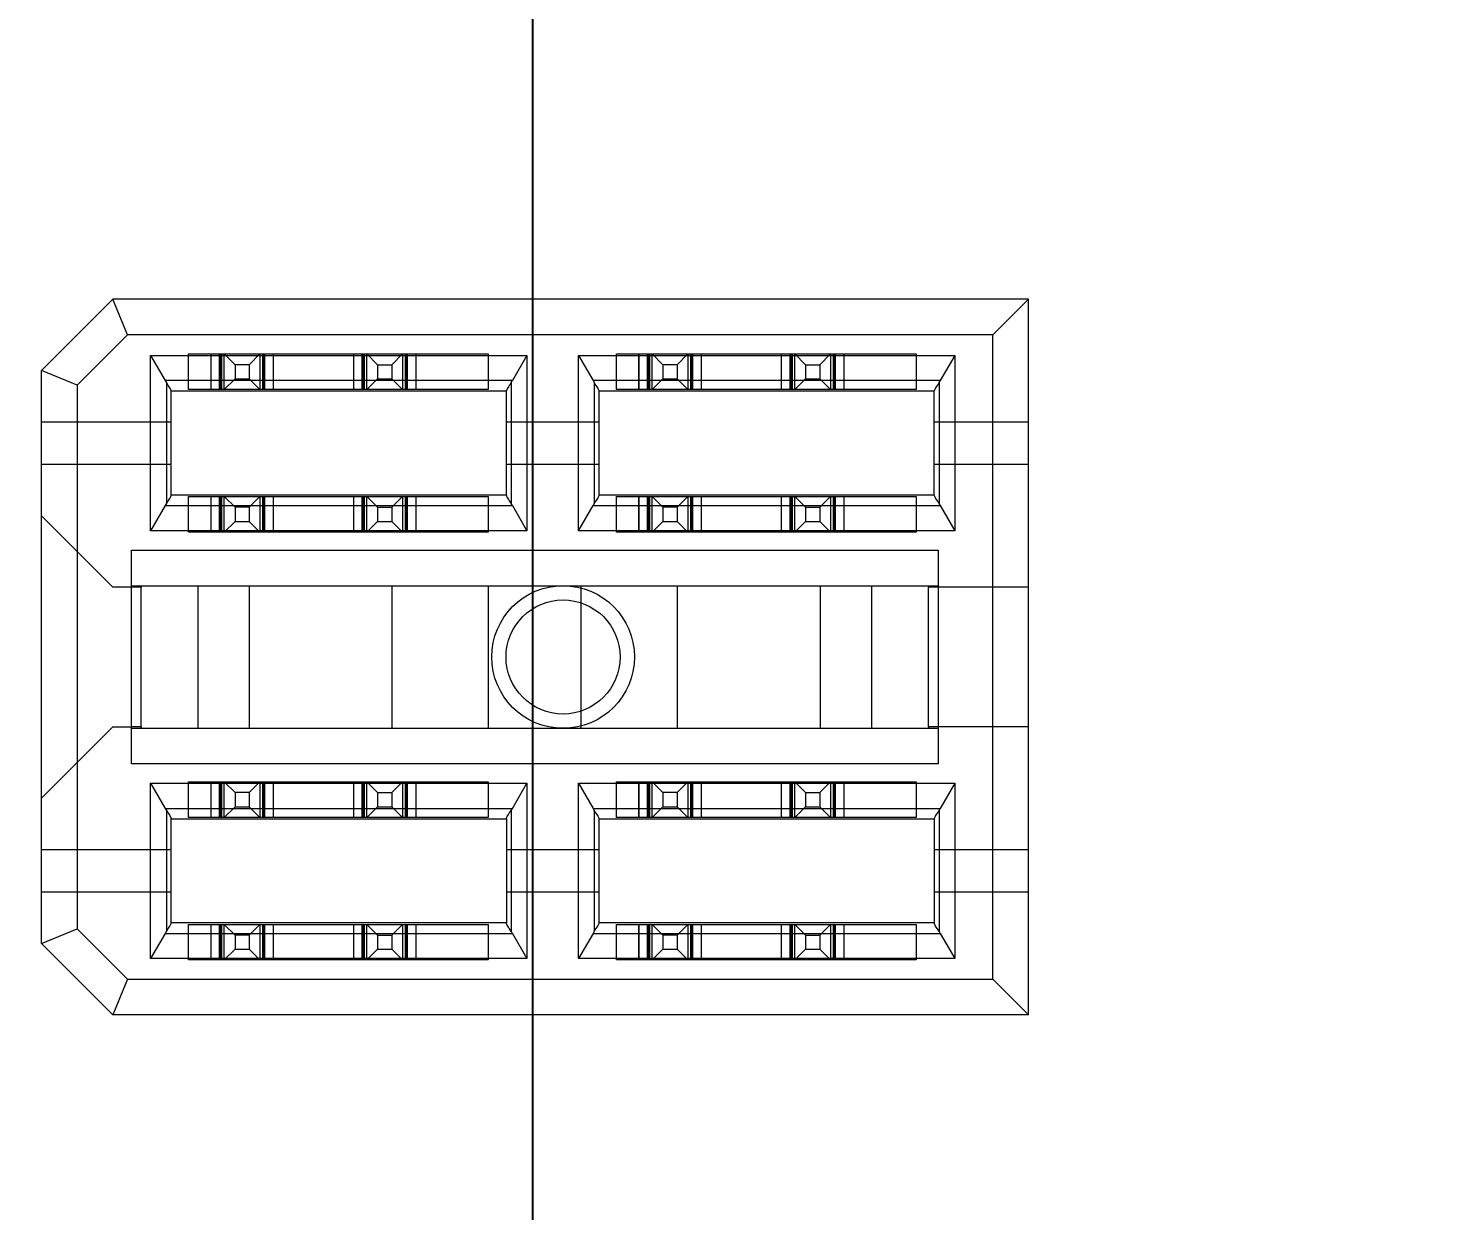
# Model space of a CAD drawing. Header units: millimetres. Extents: x -84 to 500, y -79 to 355.
# Drawn here: x 157.81 to 177.82, y 219.63 to 236.21 of the extents above; entities that cross this region are included whole.
import ezdxf
from ezdxf.lldxf.tags import DXFTag

# ---------------------------------------------------------------- set-up
doc = ezdxf.new("R2010")
doc.units = ezdxf.units.MM
doc.header["$PDSIZE"] = -1
tags = doc.linetypes.add('HIDDEN', pattern=[1.905, 1.27, -0.635]).pattern_tags.tags
tags[6:7] = [DXFTag(74, 4), DXFTag(75, 0), DXFTag(340, '0'), DXFTag(46, 1.0), DXFTag(50, 0.0), DXFTag(44, 0.0), DXFTag(45, 0.0)]
tags[4:5] = [DXFTag(74, 4), DXFTag(75, 0), DXFTag(340, '0'), DXFTag(46, 1.0), DXFTag(50, 0.0), DXFTag(44, 0.0), DXFTag(45, 0.0)]
doc.dimstyles.new('ISO-25', dxfattribs={"dimtxt": 2.5, "dimasz": 2.5, "dimexe": 1.25, "dimexo": 0.625, "dimtad": 1, "dimtxsty": 'Standard', "dimcen": 2.5, "dimadec": 0, "dimazin": 0, "dimtfac": 1, "dimtmove": 0, "dimatfit": 3, "dimfxl": 0, "dimarcsym": 0})

# ---------------------------------------------------------------- blocks, each defined once
blk = doc.blocks.new('*D108')
at = {"color": 0, "linetype": 'ByBlock', "lineweight": -2}
blk.add_line((199.14, 281.62), (199.14, 338.512), dxfattribs=at)
at = {"layer": 'DEFPOINTS', "color": 0, "linetype": 'ByBlock'}
blk.add_point((199.14, 280.62), dxfattribs=at)
at = {"color": 0, "linetype": 'ByBlock', "insert": (195.866, 329.167), "char_height": 3.5, "attachment_point": 5, "rotation": 90}
blk.add_mtext('199,140', dxfattribs=at)
blk = doc.blocks.new('*D173')
at = {"color": 0, "linetype": 'ByBlock', "lineweight": -2}
for p, q in [((277.156, 317.086), (277.156, 345.059)), ((272.91, 310.482), (277.156, 317.086)), ((272.91, 282.085), (272.91, 310.482))]:
    blk.add_line(p, q, dxfattribs=at)
at = {"layer": 'DEFPOINTS', "color": 0, "linetype": 'ByBlock'}
blk.add_point((272.91, 281.085), dxfattribs=at)
at = {"color": 0, "linetype": 'ByBlock', "insert": (273.882, 335.136), "char_height": 3.5, "attachment_point": 5, "rotation": 90}
blk.add_mtext('273,130', dxfattribs=at)
blk = doc.blocks.new('*D104')
at = {"color": 0, "linetype": 'ByBlock', "lineweight": -2}
for p, q in [((357.387, 315.419), (357.387, 343.952)), ((359.8, 308.815), (357.387, 315.419)), ((359.8, 282.085), (359.8, 308.815))]:
    blk.add_line(p, q, dxfattribs=at)
at = {"layer": 'DEFPOINTS', "color": 0, "linetype": 'ByBlock'}
blk.add_point((359.8, 281.085), dxfattribs=at)
at = {"color": 0, "linetype": 'ByBlock', "insert": (354.113, 333.75), "char_height": 3.5, "attachment_point": 5, "rotation": 90}
blk.add_mtext('359,800', dxfattribs=at)
blk = doc.blocks.new('*D107')
at = {"color": 0, "linetype": 'ByBlock', "lineweight": -2}
blk.add_line((225.565, 287.37), (225.565, 343.578), dxfattribs=at)
at = {"layer": 'DEFPOINTS', "color": 0, "linetype": 'ByBlock'}
blk.add_point((225.565, 286.37), dxfattribs=at)
at = {"color": 0, "linetype": 'ByBlock', "insert": (222.291, 332.78), "char_height": 3.5, "attachment_point": 5, "rotation": 90}
blk.add_mtext('225,565', dxfattribs=at)
blk = doc.blocks.new('*D182')
at = {"color": 0, "linetype": 'ByBlock', "lineweight": -2}
for p, q in [((297.66, 315.284), (297.66, 343.817)), ((306.665, 308.68), (297.66, 315.284)), ((306.665, 287.37), (306.665, 308.68))]:
    blk.add_line(p, q, dxfattribs=at)
at = {"layer": 'DEFPOINTS', "color": 0, "linetype": 'ByBlock'}
blk.add_point((306.665, 286.37), dxfattribs=at)
at = {"color": 0, "linetype": 'ByBlock', "insert": (294.386, 333.614), "char_height": 3.5, "attachment_point": 5, "rotation": 90}
blk.add_mtext('306,860', dxfattribs=at)
blk = doc.blocks.new('*D103')
at = {"color": 0, "linetype": 'ByBlock', "lineweight": -2}
blk.add_line((392.56, 287.37), (392.56, 345.31), dxfattribs=at)
at = {"layer": 'DEFPOINTS', "color": 0, "linetype": 'ByBlock'}
blk.add_point((392.56, 286.37), dxfattribs=at)
at = {"color": 0, "linetype": 'ByBlock', "insert": (389.286, 334.81), "char_height": 3.5, "attachment_point": 5, "rotation": 90}
blk.add_mtext('392,560', dxfattribs=at)
blk = doc.blocks.new('*D60')
at = {"color": 0, "linetype": 'ByBlock', "lineweight": -2}
for p, q in [((429.688, 279.42), (436.292, 282.059)), ((436.292, 282.059), (465.42, 282.059)), ((399.51, 279.42), (429.688, 279.42))]:
    blk.add_line(p, q, dxfattribs=at)
at = {"layer": 'DEFPOINTS', "color": 0, "linetype": 'ByBlock'}
blk.add_point((398.51, 279.42), dxfattribs=at)
at = {"color": 0, "linetype": 'ByBlock', "insert": (454.92, 285.333), "char_height": 3.5, "attachment_point": 5}
blk.add_mtext('279,420', dxfattribs=at)
blk = doc.blocks.new('*D190')
at = {"color": 0, "linetype": 'ByBlock', "lineweight": -2}
for p, q in [((429.827, 280.62), (436.431, 290.705)), ((436.431, 290.705), (464.964, 290.705)), ((361.265, 280.62), (429.827, 280.62))]:
    blk.add_line(p, q, dxfattribs=at)
at = {"layer": 'DEFPOINTS', "color": 0, "linetype": 'ByBlock'}
blk.add_point((360.265, 280.62), dxfattribs=at)
at = {"color": 0, "linetype": 'ByBlock', "insert": (454.762, 293.979), "char_height": 3.5, "attachment_point": 5}
blk.add_mtext('280,620', dxfattribs=at)
blk = doc.blocks.new('*D116')
at = {"color": 0, "linetype": 'ByBlock', "lineweight": -2}
for p, q in [((400.941, 308.34), (400.941, 337.468)), ((407.239, 301.736), (400.941, 308.34)), ((407.239, 211.51), (407.239, 301.736))]:
    blk.add_line(p, q, dxfattribs=at)
at = {"layer": 'DEFPOINTS', "color": 0, "linetype": 'ByBlock'}
blk.add_point((407.239, 210.51), dxfattribs=at)
at = {"color": 0, "linetype": 'ByBlock', "insert": (397.667, 326.968), "char_height": 3.5, "attachment_point": 5, "rotation": 90}
blk.add_mtext('407,239', dxfattribs=at)
blk = doc.blocks.new('*D94')
at = {"color": 0, "linetype": 'ByBlock', "lineweight": -2}
for p, q in [((432.095, 298.31), (435.867, 300.366)), ((435.867, 300.366), (463.84, 300.366)), ((426.491, 298.31), (432.095, 298.31))]:
    blk.add_line(p, q, dxfattribs=at)
at = {"layer": 'DEFPOINTS', "color": 0, "linetype": 'ByBlock'}
blk.add_point((425.491, 298.31), dxfattribs=at)
at = {"color": 0, "linetype": 'ByBlock', "insert": (453.918, 303.64), "char_height": 3.5, "attachment_point": 5}
blk.add_mtext('298,310', dxfattribs=at)
blk = doc.blocks.new('*D100')
at = {"color": 0, "linetype": 'ByBlock', "lineweight": -2}
for p, q in [((438.404, 304.8), (441.522, 311.942)), ((441.522, 311.942), (469.46, 311.942)), ((432.8, 304.8), (438.404, 304.8))]:
    blk.add_line(p, q, dxfattribs=at)
at = {"layer": 'DEFPOINTS', "color": 0, "linetype": 'ByBlock'}
blk.add_point((431.8, 304.8), dxfattribs=at)
at = {"color": 0, "linetype": 'ByBlock', "insert": (459.555, 315.216), "char_height": 3.5, "attachment_point": 5}
blk.add_mtext('304,800', dxfattribs=at)
blk = doc.blocks.new('*D102')
at = {"color": 0, "linetype": 'ByBlock', "lineweight": -2}
for p, q in [((423.034, 313.81), (423.034, 341.188)), ((431.8, 311.404), (423.034, 313.81)), ((431.8, 305.8), (431.8, 311.404))]:
    blk.add_line(p, q, dxfattribs=at)
at = {"layer": 'DEFPOINTS', "color": 0, "linetype": 'ByBlock'}
blk.add_point((431.8, 304.8), dxfattribs=at)
at = {"color": 0, "linetype": 'ByBlock', "insert": (419.76, 331.563), "char_height": 3.5, "attachment_point": 5, "rotation": 90}
blk.add_mtext('431,800', dxfattribs=at)
blk = doc.blocks.new('*D114')
at = {"color": 0, "linetype": 'ByBlock', "lineweight": -2}
for p, q in [((427.163, 240.585), (433.767, 246.415)), ((433.767, 246.415), (462.895, 246.415)), ((407.051, 240.585), (427.163, 240.585))]:
    blk.add_line(p, q, dxfattribs=at)
at = {"layer": 'DEFPOINTS', "color": 0, "linetype": 'ByBlock'}
blk.add_point((406.051, 240.585), dxfattribs=at)
at = {"color": 0, "linetype": 'ByBlock', "insert": (452.395, 249.689), "char_height": 3.5, "attachment_point": 5}
blk.add_mtext('240,585', dxfattribs=at)
blk = doc.blocks.new('*D117')
at = {"color": 0, "linetype": 'ByBlock', "lineweight": -2}
for p, q in [((375.623, 311.577), (375.623, 340.11)), ((378.2, 304.973), (375.623, 311.577)), ((378.2, 242.005), (378.2, 304.973))]:
    blk.add_line(p, q, dxfattribs=at)
at = {"layer": 'DEFPOINTS', "color": 0, "linetype": 'ByBlock'}
blk.add_point((378.2, 241.005), dxfattribs=at)
at = {"color": 0, "linetype": 'ByBlock', "insert": (372.349, 329.907), "char_height": 3.5, "attachment_point": 5, "rotation": 90}
blk.add_mtext('378,200', dxfattribs=at)
blk = doc.blocks.new('*D118')
at = {"color": 0, "linetype": 'ByBlock', "lineweight": -2}
for p, q in [((346.874, 316.264), (346.874, 343.047)), ((350.01, 309.66), (346.874, 316.264)), ((350.01, 242.005), (350.01, 309.66))]:
    blk.add_line(p, q, dxfattribs=at)
at = {"layer": 'DEFPOINTS', "color": 0, "linetype": 'ByBlock'}
blk.add_point((350.01, 241.005), dxfattribs=at)
at = {"color": 0, "linetype": 'ByBlock', "insert": (343.6, 333.72), "char_height": 3.5, "attachment_point": 5, "rotation": 90}
blk.add_mtext('350,010', dxfattribs=at)
blk = doc.blocks.new('*D186')
at = {"color": 0, "linetype": 'ByBlock', "lineweight": -2}
for p, q in [((332.635, 315.682), (332.635, 344.81)), ((329.69, 309.078), (332.635, 315.682)), ((329.69, 241.54), (329.69, 309.078))]:
    blk.add_line(p, q, dxfattribs=at)
at = {"layer": 'DEFPOINTS', "color": 0, "linetype": 'ByBlock'}
blk.add_point((329.69, 240.54), dxfattribs=at)
at = {"color": 0, "linetype": 'ByBlock', "insert": (329.361, 334.31), "char_height": 3.5, "attachment_point": 5, "rotation": 90}
blk.add_mtext('329,690', dxfattribs=at)
blk = doc.blocks.new('*D120')
at = {"color": 0, "linetype": 'ByBlock', "lineweight": -2}
for p, q in [((316.639, 311.78), (316.639, 340.313)), ((309.37, 305.176), (316.639, 311.78)), ((309.37, 242.005), (309.37, 305.176))]:
    blk.add_line(p, q, dxfattribs=at)
at = {"layer": 'DEFPOINTS', "color": 0, "linetype": 'ByBlock'}
blk.add_point((309.37, 241.005), dxfattribs=at)
at = {"color": 0, "linetype": 'ByBlock', "insert": (313.365, 330.111), "char_height": 3.5, "attachment_point": 5, "rotation": 90}
blk.add_mtext('309,370', dxfattribs=at)
blk = doc.blocks.new('*D178')
at = {"color": 0, "linetype": 'ByBlock', "lineweight": -2}
for p, q in [((289.51, 315.616), (289.51, 344.149)), ((288.991, 309.012), (289.51, 315.616)), ((288.991, 241.567), (288.991, 309.012))]:
    blk.add_line(p, q, dxfattribs=at)
at = {"layer": 'DEFPOINTS', "color": 0, "linetype": 'ByBlock'}
blk.add_point((288.991, 240.567), dxfattribs=at)
at = {"color": 0, "linetype": 'ByBlock', "insert": (286.236, 333.946), "char_height": 3.5, "attachment_point": 5, "rotation": 90}
blk.add_mtext('288,991', dxfattribs=at)
blk = doc.blocks.new('*D174')
at = {"color": 0, "linetype": 'ByBlock', "lineweight": -2}
for p, q in [((270.766, 315.543), (270.766, 344.671)), ((268.51, 308.939), (270.766, 315.543)), ((268.51, 242.005), (268.51, 308.939))]:
    blk.add_line(p, q, dxfattribs=at)
at = {"layer": 'DEFPOINTS', "color": 0, "linetype": 'ByBlock'}
blk.add_point((268.51, 241.005), dxfattribs=at)
at = {"color": 0, "linetype": 'ByBlock', "insert": (267.492, 334.171), "char_height": 3.5, "attachment_point": 5, "rotation": 90}
blk.add_mtext('268,730', dxfattribs=at)
blk = doc.blocks.new('*D168')
at = {"color": 0, "linetype": 'ByBlock', "lineweight": -2}
for p, q in [((252.259, 316.84), (252.259, 344.813)), ((248.41, 310.236), (252.259, 316.84)), ((248.41, 241.54), (248.41, 310.236))]:
    blk.add_line(p, q, dxfattribs=at)
at = {"layer": 'DEFPOINTS', "color": 0, "linetype": 'ByBlock'}
blk.add_point((248.41, 240.54), dxfattribs=at)
at = {"color": 0, "linetype": 'ByBlock', "insert": (248.985, 334.89), "char_height": 3.5, "attachment_point": 5, "rotation": 90}
blk.add_mtext('248,410', dxfattribs=at)
blk = doc.blocks.new('*D167')
at = {"color": 0, "linetype": 'ByBlock', "lineweight": -2}
for p, q in [((237.188, 315.471), (237.188, 344.004)), ((228.09, 308.867), (237.188, 315.471)), ((228.09, 241.54), (228.09, 308.867))]:
    blk.add_line(p, q, dxfattribs=at)
at = {"layer": 'DEFPOINTS', "color": 0, "linetype": 'ByBlock'}
blk.add_point((228.09, 240.54), dxfattribs=at)
at = {"color": 0, "linetype": 'ByBlock', "insert": (233.914, 333.801), "char_height": 3.5, "attachment_point": 5, "rotation": 90}
blk.add_mtext('228,090', dxfattribs=at)
blk = doc.blocks.new('*D165')
at = {"color": 0, "linetype": 'ByBlock', "lineweight": -2}
for p, q in [((212.567, 311.148), (212.567, 339.681)), ((207.77, 304.544), (212.567, 311.148)), ((207.77, 241.54), (207.77, 304.544))]:
    blk.add_line(p, q, dxfattribs=at)
at = {"layer": 'DEFPOINTS', "color": 0, "linetype": 'ByBlock'}
blk.add_point((207.77, 240.54), dxfattribs=at)
at = {"color": 0, "linetype": 'ByBlock', "insert": (209.293, 329.479), "char_height": 3.5, "attachment_point": 5, "rotation": 90}
blk.add_mtext('207,770', dxfattribs=at)
blk = doc.blocks.new('*D126')
at = {"color": 0, "linetype": 'ByBlock', "lineweight": -2}
for p, q in [((189.24, 313.945), (189.24, 341.918)), ((187.45, 307.341), (189.24, 313.945)), ((187.45, 241.54), (187.45, 307.341))]:
    blk.add_line(p, q, dxfattribs=at)
at = {"layer": 'DEFPOINTS', "color": 0, "linetype": 'ByBlock'}
blk.add_point((187.45, 240.54), dxfattribs=at)
at = {"color": 0, "linetype": 'ByBlock', "insert": (185.966, 331.995), "char_height": 3.5, "attachment_point": 5, "rotation": 90}
blk.add_mtext('187,450', dxfattribs=at)
blk = doc.blocks.new('*D127')
at = {"color": 0, "linetype": 'ByBlock', "lineweight": -2}
for p, q in [((168.253, 315.424), (168.253, 342.242)), ((167.13, 308.82), (168.253, 315.424)), ((167.13, 241.54), (167.13, 308.82))]:
    blk.add_line(p, q, dxfattribs=at)
at = {"layer": 'DEFPOINTS', "color": 0, "linetype": 'ByBlock'}
blk.add_point((167.13, 240.54), dxfattribs=at)
at = {"color": 0, "linetype": 'ByBlock', "insert": (164.979, 332.897), "char_height": 3.5, "attachment_point": 5, "rotation": 90}
blk.add_mtext('167,130', dxfattribs=at)
blk = doc.blocks.new('*D158')
at = {"color": 0, "linetype": 'ByBlock', "lineweight": -2}
for p, q in [((158.874, 315.237), (158.874, 343.21)), ((164.88, 308.633), (158.874, 315.237)), ((164.88, 174.27), (164.88, 308.633))]:
    blk.add_line(p, q, dxfattribs=at)
at = {"layer": 'DEFPOINTS', "color": 0, "linetype": 'ByBlock'}
blk.add_point((164.88, 173.27), dxfattribs=at)
at = {"color": 0, "linetype": 'ByBlock', "insert": (155.6, 333.288), "char_height": 3.5, "attachment_point": 5, "rotation": 90}
blk.add_mtext('164,880', dxfattribs=at)
blk = doc.blocks.new('*D159')
at = {"color": 0, "linetype": 'ByBlock', "lineweight": -2}
for p, q in [((176.673, 313.882), (176.673, 341.26)), ((185.2, 307.278), (176.673, 313.882)), ((185.2, 174.27), (185.2, 307.278))]:
    blk.add_line(p, q, dxfattribs=at)
at = {"layer": 'DEFPOINTS', "color": 0, "linetype": 'ByBlock'}
blk.add_point((185.2, 173.27), dxfattribs=at)
at = {"color": 0, "linetype": 'ByBlock', "insert": (173.399, 331.635), "char_height": 3.5, "attachment_point": 5, "rotation": 90}
blk.add_mtext('185,200', dxfattribs=at)
blk = doc.blocks.new('*D166')
at = {"color": 0, "linetype": 'ByBlock', "lineweight": -2}
for p, q in [((231.074, 312.744), (231.074, 341.872)), ((225.84, 306.14), (231.074, 312.744)), ((225.84, 174.27), (225.84, 306.14))]:
    blk.add_line(p, q, dxfattribs=at)
at = {"layer": 'DEFPOINTS', "color": 0, "linetype": 'ByBlock'}
blk.add_point((225.84, 173.27), dxfattribs=at)
at = {"color": 0, "linetype": 'ByBlock', "insert": (227.8, 331.372), "char_height": 3.5, "attachment_point": 5, "rotation": 90}
blk.add_mtext('225,840', dxfattribs=at)
blk = doc.blocks.new('*D169')
at = {"color": 0, "linetype": 'ByBlock', "lineweight": -2}
for p, q in [((244.324, 314.702), (244.324, 342.675)), ((246.16, 308.098), (244.324, 314.702)), ((246.16, 174.27), (246.16, 308.098))]:
    blk.add_line(p, q, dxfattribs=at)
at = {"layer": 'DEFPOINTS', "color": 0, "linetype": 'ByBlock'}
blk.add_point((246.16, 173.27), dxfattribs=at)
at = {"color": 0, "linetype": 'ByBlock', "insert": (241.05, 332.753), "char_height": 3.5, "attachment_point": 5, "rotation": 90}
blk.add_mtext('246,160', dxfattribs=at)
blk = doc.blocks.new('*D176')
at = {"color": 0, "linetype": 'ByBlock', "lineweight": -2}
for p, q in [((260.19, 315.984), (260.19, 345.112)), ((266.26, 309.38), (260.19, 315.984)), ((266.26, 174.27), (266.26, 309.38))]:
    blk.add_line(p, q, dxfattribs=at)
at = {"layer": 'DEFPOINTS', "color": 0, "linetype": 'ByBlock'}
blk.add_point((266.26, 173.27), dxfattribs=at)
at = {"color": 0, "linetype": 'ByBlock', "insert": (256.916, 334.612), "char_height": 3.5, "attachment_point": 5, "rotation": 90}
blk.add_mtext('266,480', dxfattribs=at)
blk = doc.blocks.new('*D177')
at = {"color": 0, "linetype": 'ByBlock', "lineweight": -2}
for p, q in [((283.068, 313.271), (283.068, 341.804)), ((286.8, 306.667), (283.068, 313.271)), ((286.8, 174.27), (286.8, 306.667))]:
    blk.add_line(p, q, dxfattribs=at)
at = {"layer": 'DEFPOINTS', "color": 0, "linetype": 'ByBlock'}
blk.add_point((286.8, 173.27), dxfattribs=at)
at = {"color": 0, "linetype": 'ByBlock', "insert": (279.794, 331.601), "char_height": 3.5, "attachment_point": 5, "rotation": 90}
blk.add_mtext('286,800', dxfattribs=at)
blk = doc.blocks.new('*D183')
at = {"color": 0, "linetype": 'ByBlock', "lineweight": -2}
for p, q in [((308.562, 314.116), (308.562, 341.494)), ((306.925, 307.512), (308.562, 314.116)), ((306.925, 174.27), (306.925, 307.512))]:
    blk.add_line(p, q, dxfattribs=at)
at = {"layer": 'DEFPOINTS', "color": 0, "linetype": 'ByBlock'}
blk.add_point((306.925, 173.27), dxfattribs=at)
at = {"color": 0, "linetype": 'ByBlock', "insert": (305.288, 331.869), "char_height": 3.5, "attachment_point": 5, "rotation": 90}
blk.add_mtext('307,120', dxfattribs=at)
blk = doc.blocks.new('*D185')
at = {"color": 0, "linetype": 'ByBlock', "lineweight": -2}
for p, q in [((325.43, 309.484), (325.43, 338.612)), ((327.44, 302.88), (325.43, 309.484)), ((327.44, 174.27), (327.44, 302.88))]:
    blk.add_line(p, q, dxfattribs=at)
at = {"layer": 'DEFPOINTS', "color": 0, "linetype": 'ByBlock'}
blk.add_point((327.44, 173.27), dxfattribs=at)
at = {"color": 0, "linetype": 'ByBlock', "insert": (322.156, 328.112), "char_height": 3.5, "attachment_point": 5, "rotation": 90}
blk.add_mtext('327,440', dxfattribs=at)
blk = doc.blocks.new('*D187')
at = {"color": 0, "linetype": 'ByBlock', "lineweight": -2}
for p, q in [((338.803, 312.856), (338.803, 341.984)), ((347.76, 306.252), (338.803, 312.856)), ((347.76, 174.27), (347.76, 306.252))]:
    blk.add_line(p, q, dxfattribs=at)
at = {"layer": 'DEFPOINTS', "color": 0, "linetype": 'ByBlock'}
blk.add_point((347.76, 173.27), dxfattribs=at)
at = {"color": 0, "linetype": 'ByBlock', "insert": (335.529, 331.484), "char_height": 3.5, "attachment_point": 5, "rotation": 90}
blk.add_mtext('347,760', dxfattribs=at)
blk = doc.blocks.new('*D188')
at = {"color": 0, "linetype": 'ByBlock', "lineweight": -2}
for p, q in [((366.99, 308.283), (366.99, 337.411)), ((375.63, 301.679), (366.99, 308.283)), ((375.63, 176.67), (375.63, 301.679))]:
    blk.add_line(p, q, dxfattribs=at)
at = {"layer": 'DEFPOINTS', "color": 0, "linetype": 'ByBlock'}
blk.add_point((375.63, 175.67), dxfattribs=at)
at = {"color": 0, "linetype": 'ByBlock', "insert": (363.716, 326.911), "char_height": 3.5, "attachment_point": 5, "rotation": 90}
blk.add_mtext('375,630', dxfattribs=at)
blk = doc.blocks.new('*D163')
at = {"color": 0, "linetype": 'ByBlock', "lineweight": -2}
for p, q in [((206.531, 313.168), (206.531, 341.701)), ((205.52, 306.564), (206.531, 313.168)), ((205.52, 174.27), (205.52, 306.564))]:
    blk.add_line(p, q, dxfattribs=at)
at = {"layer": 'DEFPOINTS', "color": 0, "linetype": 'ByBlock'}
blk.add_point((205.52, 173.27), dxfattribs=at)
at = {"color": 0, "linetype": 'ByBlock', "insert": (203.257, 331.498), "char_height": 3.5, "attachment_point": 5, "rotation": 90}
blk.add_mtext('205,520', dxfattribs=at)

msp = doc.modelspace()

# ---------------------------------------------------------------- linework, layer by layer
at = {"color": 7, "linetype": 'Continuous', "lineweight": 15}
for p, q in [((158.99, 232.41), (157.99, 231.41)), ((159.1971, 231.91), (158.99, 232.41)), ((171.83, 232.41), (158.99, 232.41)), ((171.83, 232.41), (171.33, 231.91)), ((171.83, 222.37), (171.83, 232.41)), ((158.49, 231.2029), (159.1971, 231.91)), ((171.33, 231.91), (159.1971, 231.91)), ((171.33, 222.87), (171.33, 231.91)), ((159.5213, 229.16), (159.5213, 231.62)), ((159.5213, 231.62), (164.7987, 231.62)), ((159.5213, 231.62), (159.7254, 231.2664)), ((164.7987, 231.62), (164.5946, 231.2664)), ((164.7987, 231.62), (164.7987, 229.16)), ((165.5213, 231.62), (170.7987, 231.62)), ((165.5213, 229.16), (165.5213, 231.62)), ((165.5213, 231.62), (165.7254, 231.2664)), ((170.7987, 231.62), (170.5946, 231.2664)), ((170.7987, 231.62), (170.7987, 229.16)), ((158.49, 231.2029), (157.99, 231.41)), ((157.99, 223.37), (157.99, 231.41)), ((158.49, 231.2029), (158.49, 223.5771)), ((164.5946, 231.2664), (159.7254, 231.2664)), ((159.743, 231.2384), (159.743, 229.5416)), ((159.81, 229.6546), (159.81, 231.1254)), ((164.51, 231.12), (159.81, 231.12)), ((164.51, 229.6546), (164.51, 231.1254)), ((164.577, 231.2384), (164.577, 229.5416)), ((170.5946, 231.2664), (165.7254, 231.2664)), ((165.743, 231.2384), (165.743, 229.5416)), ((165.81, 229.6546), (165.81, 231.1254)), ((170.51, 231.12), (165.81, 231.12)), ((170.51, 229.6546), (170.51, 231.1254)), ((170.577, 231.2384), (170.577, 229.5416)), ((159.7254, 229.5136), (159.5213, 229.16)), ((159.7254, 229.5136), (164.5946, 229.5136)), ((164.51, 229.66), (159.81, 229.66)), ((164.5946, 229.5136), (164.7987, 229.16)), ((165.5213, 229.16), (165.7254, 229.5136)), ((165.7254, 229.5136), (170.5946, 229.5136)), ((170.51, 229.66), (165.81, 229.66)), ((170.5946, 229.5136), (170.7987, 229.16)), ((164.7987, 229.16), (159.5213, 229.16)), ((170.7987, 229.16), (165.5213, 229.16)), ((159.2538, 228.89), (170.5662, 228.89)), ((159.2538, 225.89), (159.2538, 228.89)), ((170.5662, 228.89), (170.5662, 225.89)), ((159.2538, 228.39), (170.5662, 228.39)), ((159.39, 228.37), (159.2538, 228.37)), ((159.39, 228.39), (159.39, 228.37)), ((159.39, 226.41), (159.39, 228.37)), ((160.19, 226.39), (160.19, 228.39)), ((160.91, 226.39), (160.91, 228.39)), ((162.91, 226.39), (162.91, 228.39)), ((164.26, 226.39), (164.26, 228.39)), ((165.56, 226.39), (165.56, 228.39)), ((166.91, 226.39), (166.91, 228.39)), ((168.91, 228.39), (168.91, 226.39)), ((169.63, 228.39), (169.63, 226.39)), ((170.43, 228.39), (170.43, 228.37)), ((170.5662, 228.37), (170.43, 228.37)), ((170.43, 226.41), (170.43, 228.37)), ((159.39, 226.41), (159.2538, 226.41)), ((159.2538, 226.39), (170.5662, 226.39)), ((159.39, 226.41), (159.39, 226.39)), ((170.43, 226.41), (170.43, 226.39)), ((170.5662, 226.41), (170.43, 226.41)), ((170.5662, 225.89), (159.2538, 225.89)), ((159.5213, 225.62), (164.7987, 225.62)), ((159.5213, 223.16), (159.5213, 225.62)), ((159.5213, 225.62), (159.7254, 225.2664)), ((164.5946, 225.2664), (164.7987, 225.62)), ((164.7987, 225.62), (164.7987, 223.16)), ((165.5213, 225.62), (170.7987, 225.62)), ((165.5213, 223.16), (165.5213, 225.62)), ((165.5213, 225.62), (165.7254, 225.2664)), ((170.7987, 225.62), (170.5946, 225.2664)), ((170.7987, 225.62), (170.7987, 223.16)), ((159.7254, 225.2664), (164.5946, 225.2664)), ((159.743, 225.2384), (159.743, 223.5416)), ((159.81, 223.6546), (159.81, 225.1254)), ((159.81, 225.12), (164.51, 225.12)), ((164.51, 225.1254), (164.51, 223.6546)), ((164.577, 225.2384), (164.577, 223.5416)), ((165.7254, 225.2664), (170.5946, 225.2664)), ((165.743, 225.2384), (165.743, 223.5416)), ((165.81, 223.6546), (165.81, 225.1254)), ((165.81, 225.12), (170.51, 225.12)), ((170.51, 225.1254), (170.51, 223.6546)), ((170.577, 225.2384), (170.577, 223.5416)), ((157.99, 223.37), (158.49, 223.5771)), ((158.49, 223.5771), (159.1971, 222.87)), ((159.7254, 223.5136), (159.5213, 223.16)), ((159.7254, 223.5136), (164.5946, 223.5136)), ((164.51, 223.66), (159.81, 223.66)), ((164.5946, 223.5136), (164.7987, 223.16)), ((165.7254, 223.5136), (165.5213, 223.16)), ((165.7254, 223.5136), (170.5946, 223.5136)), ((170.51, 223.66), (165.81, 223.66)), ((170.5946, 223.5136), (170.7987, 223.16)), ((158.99, 222.37), (157.99, 223.37)), ((164.7987, 223.16), (159.5213, 223.16)), ((170.7987, 223.16), (165.5213, 223.16)), ((159.1971, 222.87), (158.99, 222.37)), ((159.1971, 222.87), (171.33, 222.87)), ((171.83, 222.37), (171.33, 222.87)), ((171.83, 222.37), (158.99, 222.37))]:
    msp.add_line(p, q, dxfattribs=at)
at = {"color": 7, "linetype": 'HIDDEN', "lineweight": 0}
for p, q in [((160.055, 231.14), (160.055, 231.64)), ((160.055, 231.64), (164.255, 231.64)), ((160.365, 231.64), (160.365, 231.14)), ((160.37, 231.14), (160.37, 231.64)), ((160.4897, 231.14), (160.4897, 231.64)), ((160.4905, 231.64), (160.4905, 231.14)), ((160.5097, 231.64), (160.5097, 231.14)), ((160.52, 231.14), (160.52, 231.64)), ((160.52, 231.14), (160.52, 231.64)), ((160.555, 231.14), (160.555, 231.64)), ((160.555, 231.64), (160.705, 231.49)), ((161.055, 231.64), (160.905, 231.49)), ((161.055, 231.64), (161.055, 231.14)), ((161.09, 231.64), (161.09, 231.14)), ((161.09, 231.64), (161.09, 231.14)), ((161.1002, 231.64), (161.1002, 231.14)), ((161.1195, 231.14), (161.1195, 231.64)), ((161.1203, 231.64), (161.1203, 231.14)), ((161.24, 231.64), (161.24, 231.14)), ((161.245, 231.14), (161.245, 231.64)), ((162.365, 231.64), (162.365, 231.14)), ((162.37, 231.14), (162.37, 231.64)), ((162.4897, 231.14), (162.4897, 231.64)), ((162.4905, 231.64), (162.4905, 231.14)), ((162.5097, 231.64), (162.5097, 231.14)), ((162.52, 231.14), (162.52, 231.64)), ((162.52, 231.14), (162.52, 231.64)), ((162.555, 231.14), (162.555, 231.64)), ((162.555, 231.64), (162.705, 231.49)), ((162.905, 231.49), (163.055, 231.64)), ((163.055, 231.64), (163.055, 231.14)), ((163.09, 231.64), (163.09, 231.14)), ((163.09, 231.64), (163.09, 231.14)), ((163.1002, 231.64), (163.1002, 231.14)), ((163.1195, 231.14), (163.1195, 231.64)), ((163.1203, 231.64), (163.1203, 231.14)), ((163.24, 231.64), (163.24, 231.14)), ((163.245, 231.14), (163.245, 231.64)), ((164.255, 231.64), (164.255, 231.14)), ((166.055, 231.14), (166.055, 231.64)), ((166.055, 231.64), (170.255, 231.64)), ((166.365, 231.64), (166.365, 231.14)), ((166.37, 231.14), (166.37, 231.64)), ((166.4897, 231.14), (166.4897, 231.64)), ((166.4905, 231.64), (166.4905, 231.14)), ((166.5097, 231.64), (166.5097, 231.14)), ((166.52, 231.14), (166.52, 231.64)), ((166.52, 231.14), (166.52, 231.64)), ((166.555, 231.14), (166.555, 231.64)), ((166.555, 231.64), (166.705, 231.49)), ((167.055, 231.64), (166.905, 231.49)), ((167.055, 231.64), (167.055, 231.14)), ((167.09, 231.64), (167.09, 231.14)), ((167.09, 231.64), (167.09, 231.14)), ((167.1002, 231.64), (167.1002, 231.14)), ((167.1195, 231.14), (167.1195, 231.64)), ((167.1203, 231.64), (167.1203, 231.14)), ((167.24, 231.64), (167.24, 231.14)), ((167.245, 231.14), (167.245, 231.64)), ((168.365, 231.64), (168.365, 231.14)), ((168.37, 231.14), (168.37, 231.64)), ((168.4897, 231.14), (168.4897, 231.64)), ((168.4905, 231.64), (168.4905, 231.14)), ((168.5097, 231.64), (168.5097, 231.14)), ((168.52, 231.14), (168.52, 231.64)), ((168.52, 231.14), (168.52, 231.64)), ((168.555, 231.14), (168.555, 231.64)), ((168.555, 231.64), (168.705, 231.49)), ((168.905, 231.49), (169.055, 231.64)), ((169.055, 231.64), (169.055, 231.14)), ((169.09, 231.64), (169.09, 231.14)), ((169.09, 231.64), (169.09, 231.14)), ((169.1002, 231.64), (169.1002, 231.14)), ((169.1195, 231.14), (169.1195, 231.64)), ((169.1203, 231.64), (169.1203, 231.14)), ((169.24, 231.64), (169.24, 231.14)), ((169.245, 231.14), (169.245, 231.64)), ((170.255, 231.64), (170.255, 231.14)), ((160.705, 231.49), (160.705, 231.29)), ((160.905, 231.49), (160.705, 231.49)), ((160.905, 231.49), (160.905, 231.29)), ((162.705, 231.49), (162.905, 231.49)), ((162.705, 231.49), (162.705, 231.29)), ((162.905, 231.49), (162.905, 231.29)), ((166.705, 231.49), (166.705, 231.29)), ((166.905, 231.49), (166.705, 231.49)), ((166.905, 231.49), (166.905, 231.29)), ((168.705, 231.49), (168.905, 231.49)), ((168.705, 231.49), (168.705, 231.29)), ((168.905, 231.49), (168.905, 231.29)), ((164.255, 231.14), (160.055, 231.14)), ((160.555, 231.14), (160.705, 231.29)), ((160.705, 231.29), (160.905, 231.29)), ((160.905, 231.29), (161.055, 231.14)), ((162.705, 231.29), (162.555, 231.14)), ((162.705, 231.29), (162.905, 231.29)), ((162.905, 231.29), (163.055, 231.14)), ((170.255, 231.14), (166.055, 231.14)), ((166.555, 231.14), (166.705, 231.29)), ((166.705, 231.29), (166.905, 231.29)), ((166.905, 231.29), (167.055, 231.14)), ((168.705, 231.29), (168.555, 231.14)), ((168.705, 231.29), (168.905, 231.29)), ((168.905, 231.29), (169.055, 231.14)), ((157.99, 230.69), (159.81, 230.69)), ((164.51, 230.69), (165.81, 230.69)), ((170.51, 230.69), (171.83, 230.69)), ((159.81, 230.09), (157.99, 230.09)), ((165.81, 230.09), (164.51, 230.09)), ((171.83, 230.09), (170.51, 230.09)), ((160.055, 229.14), (160.055, 229.64)), ((160.055, 229.64), (164.255, 229.64)), ((160.365, 229.64), (160.365, 229.14)), ((160.37, 229.14), (160.37, 229.64)), ((160.4897, 229.14), (160.4897, 229.64)), ((160.4905, 229.64), (160.4905, 229.14)), ((160.5097, 229.64), (160.5097, 229.14)), ((160.52, 229.14), (160.52, 229.64)), ((160.52, 229.14), (160.52, 229.64)), ((160.555, 229.14), (160.555, 229.64)), ((160.555, 229.64), (160.705, 229.49)), ((161.055, 229.64), (160.905, 229.49)), ((161.055, 229.64), (161.055, 229.14)), ((161.09, 229.64), (161.09, 229.14)), ((161.09, 229.64), (161.09, 229.14)), ((161.1002, 229.64), (161.1002, 229.14)), ((161.1195, 229.14), (161.1195, 229.64)), ((161.1203, 229.64), (161.1203, 229.14)), ((161.24, 229.64), (161.24, 229.14)), ((161.245, 229.14), (161.245, 229.64)), ((162.365, 229.64), (162.365, 229.14)), ((162.37, 229.14), (162.37, 229.64)), ((162.4897, 229.14), (162.4897, 229.64)), ((162.4905, 229.64), (162.4905, 229.14)), ((162.5097, 229.64), (162.5097, 229.14)), ((162.52, 229.14), (162.52, 229.64)), ((162.52, 229.14), (162.52, 229.64)), ((162.555, 229.14), (162.555, 229.64)), ((162.555, 229.64), (162.705, 229.49)), ((162.905, 229.49), (163.055, 229.64)), ((163.055, 229.64), (163.055, 229.14)), ((163.09, 229.64), (163.09, 229.14)), ((163.09, 229.64), (163.09, 229.14)), ((163.1002, 229.64), (163.1002, 229.14)), ((163.1195, 229.14), (163.1195, 229.64)), ((163.1203, 229.64), (163.1203, 229.14)), ((163.24, 229.64), (163.24, 229.14)), ((163.245, 229.14), (163.245, 229.64)), ((164.255, 229.64), (164.255, 229.14)), ((166.055, 229.14), (166.055, 229.64)), ((166.055, 229.64), (170.255, 229.64)), ((166.365, 229.64), (166.365, 229.14)), ((166.37, 229.14), (166.37, 229.64)), ((166.4897, 229.14), (166.4897, 229.64)), ((166.4905, 229.64), (166.4905, 229.14)), ((166.5097, 229.64), (166.5097, 229.14)), ((166.52, 229.14), (166.52, 229.64)), ((166.52, 229.14), (166.52, 229.64)), ((166.555, 229.14), (166.555, 229.64)), ((166.555, 229.64), (166.705, 229.49)), ((167.055, 229.64), (166.905, 229.49)), ((167.055, 229.64), (167.055, 229.14)), ((167.09, 229.64), (167.09, 229.14)), ((167.09, 229.64), (167.09, 229.14)), ((167.1002, 229.64), (167.1002, 229.14)), ((167.1195, 229.14), (167.1195, 229.64)), ((167.1203, 229.64), (167.1203, 229.14)), ((167.24, 229.64), (167.24, 229.14)), ((167.245, 229.14), (167.245, 229.64)), ((168.365, 229.64), (168.365, 229.14)), ((168.37, 229.14), (168.37, 229.64)), ((168.4897, 229.14), (168.4897, 229.64)), ((168.4905, 229.64), (168.4905, 229.14)), ((168.5097, 229.64), (168.5097, 229.14)), ((168.52, 229.14), (168.52, 229.64)), ((168.52, 229.14), (168.52, 229.64)), ((168.555, 229.14), (168.555, 229.64)), ((168.555, 229.64), (168.705, 229.49)), ((168.905, 229.49), (169.055, 229.64)), ((169.055, 229.64), (169.055, 229.14)), ((169.09, 229.64), (169.09, 229.14)), ((169.09, 229.64), (169.09, 229.14)), ((169.1002, 229.64), (169.1002, 229.14)), ((169.1195, 229.14), (169.1195, 229.64)), ((169.1203, 229.64), (169.1203, 229.14)), ((169.24, 229.64), (169.24, 229.14)), ((169.245, 229.14), (169.245, 229.64)), ((170.255, 229.64), (170.255, 229.14)), ((158.99, 228.37), (157.99, 229.37)), ((160.905, 229.49), (160.705, 229.49)), ((160.705, 229.49), (160.705, 229.29)), ((160.905, 229.49), (160.905, 229.29)), ((162.705, 229.49), (162.905, 229.49)), ((162.705, 229.49), (162.705, 229.29)), ((162.905, 229.49), (162.905, 229.29)), ((166.705, 229.49), (166.705, 229.29)), ((166.905, 229.49), (166.705, 229.49)), ((166.905, 229.49), (166.905, 229.29)), ((168.705, 229.49), (168.905, 229.49)), ((168.705, 229.49), (168.705, 229.29)), ((168.905, 229.49), (168.905, 229.29)), ((164.255, 229.14), (160.055, 229.14)), ((160.555, 229.14), (160.705, 229.29)), ((160.705, 229.29), (160.905, 229.29)), ((160.905, 229.29), (161.055, 229.14)), ((162.705, 229.29), (162.555, 229.14)), ((162.705, 229.29), (162.905, 229.29)), ((162.905, 229.29), (163.055, 229.14)), ((170.255, 229.14), (166.055, 229.14)), ((166.555, 229.14), (166.705, 229.29)), ((166.705, 229.29), (166.905, 229.29)), ((166.905, 229.29), (167.055, 229.14)), ((168.705, 229.29), (168.555, 229.14)), ((168.705, 229.29), (168.905, 229.29)), ((168.905, 229.29), (169.055, 229.14)), ((159.2538, 228.37), (158.99, 228.37)), ((171.83, 228.37), (170.5662, 228.37)), ((158.99, 226.41), (157.99, 225.41)), ((158.99, 226.41), (159.2538, 226.41)), ((171.83, 226.41), (170.5662, 226.41)), ((160.055, 225.14), (160.055, 225.64)), ((160.055, 225.64), (164.255, 225.64)), ((160.365, 225.64), (160.365, 225.14)), ((160.37, 225.14), (160.37, 225.64)), ((160.4897, 225.14), (160.4897, 225.64)), ((160.4905, 225.64), (160.4905, 225.14)), ((160.5097, 225.64), (160.5097, 225.14)), ((160.52, 225.14), (160.52, 225.64)), ((160.52, 225.14), (160.52, 225.64)), ((160.555, 225.14), (160.555, 225.64)), ((160.555, 225.64), (160.705, 225.49)), ((160.905, 225.49), (160.705, 225.49)), ((160.705, 225.49), (160.705, 225.29)), ((161.055, 225.64), (160.905, 225.49)), ((160.905, 225.49), (160.905, 225.29)), ((161.055, 225.64), (161.055, 225.14)), ((161.09, 225.64), (161.09, 225.14)), ((161.09, 225.64), (161.09, 225.14)), ((161.1002, 225.64), (161.1002, 225.14)), ((161.1195, 225.14), (161.1195, 225.64)), ((161.1203, 225.64), (161.1203, 225.14)), ((161.24, 225.64), (161.24, 225.14)), ((161.245, 225.14), (161.245, 225.64)), ((162.365, 225.64), (162.365, 225.14)), ((162.37, 225.14), (162.37, 225.64)), ((162.4897, 225.14), (162.4897, 225.64)), ((162.4905, 225.64), (162.4905, 225.14)), ((162.5097, 225.64), (162.5097, 225.14)), ((162.52, 225.14), (162.52, 225.64)), ((162.52, 225.14), (162.52, 225.64)), ((162.555, 225.14), (162.555, 225.64)), ((162.555, 225.64), (162.705, 225.49)), ((162.705, 225.49), (162.905, 225.49)), ((162.705, 225.49), (162.705, 225.29)), ((162.905, 225.49), (163.055, 225.64)), ((162.905, 225.49), (162.905, 225.29)), ((163.055, 225.64), (163.055, 225.14)), ((163.09, 225.64), (163.09, 225.14)), ((163.09, 225.64), (163.09, 225.14)), ((163.1002, 225.64), (163.1002, 225.14)), ((163.1195, 225.14), (163.1195, 225.64)), ((163.1203, 225.64), (163.1203, 225.14)), ((163.24, 225.64), (163.24, 225.14)), ((163.245, 225.14), (163.245, 225.64)), ((164.255, 225.64), (164.255, 225.14)), ((166.055, 225.14), (166.055, 225.64)), ((166.055, 225.64), (170.255, 225.64)), ((166.365, 225.64), (166.365, 225.14)), ((166.37, 225.14), (166.37, 225.64)), ((166.4897, 225.14), (166.4897, 225.64)), ((166.4905, 225.64), (166.4905, 225.14)), ((166.5097, 225.64), (166.5097, 225.14)), ((166.52, 225.14), (166.52, 225.64)), ((166.52, 225.14), (166.52, 225.64)), ((166.555, 225.14), (166.555, 225.64)), ((166.555, 225.64), (166.705, 225.49)), ((166.705, 225.49), (166.705, 225.29)), ((166.905, 225.49), (166.705, 225.49)), ((167.055, 225.64), (166.905, 225.49)), ((166.905, 225.49), (166.905, 225.29)), ((167.055, 225.64), (167.055, 225.14)), ((167.09, 225.64), (167.09, 225.14)), ((167.09, 225.64), (167.09, 225.14)), ((167.1002, 225.64), (167.1002, 225.14)), ((167.1195, 225.14), (167.1195, 225.64)), ((167.1203, 225.64), (167.1203, 225.14)), ((167.24, 225.64), (167.24, 225.14)), ((167.245, 225.14), (167.245, 225.64)), ((168.365, 225.64), (168.365, 225.14)), ((168.37, 225.14), (168.37, 225.64)), ((168.4897, 225.14), (168.4897, 225.64)), ((168.4905, 225.64), (168.4905, 225.14)), ((168.5097, 225.64), (168.5097, 225.14)), ((168.52, 225.14), (168.52, 225.64)), ((168.52, 225.14), (168.52, 225.64)), ((168.555, 225.14), (168.555, 225.64)), ((168.555, 225.64), (168.705, 225.49)), ((168.705, 225.49), (168.905, 225.49)), ((168.705, 225.49), (168.705, 225.29)), ((168.905, 225.49), (169.055, 225.64)), ((168.905, 225.49), (168.905, 225.29)), ((169.055, 225.64), (169.055, 225.14)), ((169.09, 225.64), (169.09, 225.14)), ((169.09, 225.64), (169.09, 225.14)), ((169.1002, 225.64), (169.1002, 225.14)), ((169.1195, 225.14), (169.1195, 225.64)), ((169.1203, 225.64), (169.1203, 225.14)), ((169.24, 225.64), (169.24, 225.14)), ((169.245, 225.14), (169.245, 225.64)), ((170.255, 225.64), (170.255, 225.14)), ((160.555, 225.14), (160.705, 225.29)), ((160.705, 225.29), (160.905, 225.29)), ((160.905, 225.29), (161.055, 225.14)), ((162.705, 225.29), (162.555, 225.14)), ((162.705, 225.29), (162.905, 225.29)), ((162.905, 225.29), (163.055, 225.14)), ((166.555, 225.14), (166.705, 225.29)), ((166.705, 225.29), (166.905, 225.29)), ((166.905, 225.29), (167.055, 225.14)), ((168.705, 225.29), (168.555, 225.14)), ((168.705, 225.29), (168.905, 225.29)), ((168.905, 225.29), (169.055, 225.14)), ((164.255, 225.14), (160.055, 225.14)), ((170.255, 225.14), (166.055, 225.14)), ((157.99, 224.69), (159.81, 224.69)), ((164.51, 224.69), (165.81, 224.69)), ((170.51, 224.69), (171.83, 224.69)), ((159.81, 224.09), (157.99, 224.09)), ((165.81, 224.09), (164.51, 224.09)), ((171.83, 224.09), (170.51, 224.09)), ((160.055, 223.14), (160.055, 223.64)), ((160.055, 223.64), (164.255, 223.64)), ((160.365, 223.64), (160.365, 223.14)), ((160.37, 223.14), (160.37, 223.64)), ((160.4897, 223.14), (160.4897, 223.64)), ((160.4905, 223.64), (160.4905, 223.14)), ((160.5097, 223.64), (160.5097, 223.14)), ((160.52, 223.14), (160.52, 223.64)), ((160.52, 223.14), (160.52, 223.64)), ((160.555, 223.14), (160.555, 223.64)), ((160.555, 223.64), (160.705, 223.49)), ((160.705, 223.49), (160.705, 223.29)), ((160.905, 223.49), (160.705, 223.49)), ((161.055, 223.64), (160.905, 223.49)), ((160.905, 223.49), (160.905, 223.29)), ((161.055, 223.64), (161.055, 223.14)), ((161.09, 223.64), (161.09, 223.14)), ((161.09, 223.64), (161.09, 223.14)), ((161.1002, 223.64), (161.1002, 223.14)), ((161.1195, 223.14), (161.1195, 223.64)), ((161.1203, 223.64), (161.1203, 223.14)), ((161.24, 223.64), (161.24, 223.14)), ((161.245, 223.14), (161.245, 223.64)), ((162.365, 223.64), (162.365, 223.14)), ((162.37, 223.14), (162.37, 223.64)), ((162.4897, 223.14), (162.4897, 223.64)), ((162.4905, 223.64), (162.4905, 223.14)), ((162.5097, 223.64), (162.5097, 223.14)), ((162.52, 223.14), (162.52, 223.64)), ((162.52, 223.14), (162.52, 223.64)), ((162.555, 223.14), (162.555, 223.64)), ((162.555, 223.64), (162.705, 223.49)), ((162.705, 223.49), (162.905, 223.49)), ((162.705, 223.49), (162.705, 223.29)), ((162.905, 223.49), (163.055, 223.64)), ((162.905, 223.49), (162.905, 223.29)), ((163.055, 223.64), (163.055, 223.14)), ((163.09, 223.64), (163.09, 223.14)), ((163.09, 223.64), (163.09, 223.14)), ((163.1002, 223.64), (163.1002, 223.14)), ((163.1195, 223.14), (163.1195, 223.64)), ((163.1203, 223.64), (163.1203, 223.14)), ((163.24, 223.64), (163.24, 223.14)), ((163.245, 223.14), (163.245, 223.64)), ((164.255, 223.64), (164.255, 223.14)), ((166.055, 223.14), (166.055, 223.64)), ((166.055, 223.64), (170.255, 223.64)), ((166.365, 223.64), (166.365, 223.14)), ((166.37, 223.14), (166.37, 223.64)), ((166.4897, 223.14), (166.4897, 223.64)), ((166.4905, 223.64), (166.4905, 223.14)), ((166.5097, 223.64), (166.5097, 223.14)), ((166.52, 223.14), (166.52, 223.64)), ((166.52, 223.14), (166.52, 223.64)), ((166.555, 223.14), (166.555, 223.64)), ((166.555, 223.64), (166.705, 223.49)), ((166.705, 223.49), (166.705, 223.29)), ((166.905, 223.49), (166.705, 223.49)), ((167.055, 223.64), (166.905, 223.49)), ((166.905, 223.49), (166.905, 223.29)), ((167.055, 223.64), (167.055, 223.14)), ((167.09, 223.64), (167.09, 223.14)), ((167.09, 223.64), (167.09, 223.14)), ((167.1002, 223.64), (167.1002, 223.14)), ((167.1195, 223.14), (167.1195, 223.64)), ((167.1203, 223.64), (167.1203, 223.14)), ((167.24, 223.64), (167.24, 223.14)), ((167.245, 223.14), (167.245, 223.64)), ((168.365, 223.64), (168.365, 223.14)), ((168.37, 223.14), (168.37, 223.64)), ((168.4897, 223.14), (168.4897, 223.64)), ((168.4905, 223.64), (168.4905, 223.14)), ((168.5097, 223.64), (168.5097, 223.14)), ((168.52, 223.14), (168.52, 223.64)), ((168.52, 223.14), (168.52, 223.64)), ((168.555, 223.14), (168.555, 223.64)), ((168.555, 223.64), (168.705, 223.49)), ((168.705, 223.49), (168.905, 223.49)), ((168.705, 223.49), (168.705, 223.29)), ((168.905, 223.49), (169.055, 223.64)), ((168.905, 223.49), (168.905, 223.29)), ((169.055, 223.64), (169.055, 223.14)), ((169.09, 223.64), (169.09, 223.14)), ((169.09, 223.64), (169.09, 223.14)), ((169.1002, 223.64), (169.1002, 223.14)), ((169.1195, 223.14), (169.1195, 223.64)), ((169.1203, 223.64), (169.1203, 223.14)), ((169.24, 223.64), (169.24, 223.14)), ((169.245, 223.14), (169.245, 223.64)), ((170.255, 223.64), (170.255, 223.14)), ((160.555, 223.14), (160.705, 223.29)), ((160.705, 223.29), (160.905, 223.29)), ((160.905, 223.29), (161.055, 223.14)), ((162.705, 223.29), (162.555, 223.14)), ((162.705, 223.29), (162.905, 223.29)), ((162.905, 223.29), (163.055, 223.14)), ((166.555, 223.14), (166.705, 223.29)), ((166.705, 223.29), (166.905, 223.29)), ((166.905, 223.29), (167.055, 223.14)), ((168.705, 223.29), (168.555, 223.14)), ((168.705, 223.29), (168.905, 223.29)), ((168.905, 223.29), (169.055, 223.14)), ((164.255, 223.14), (160.055, 223.14)), ((170.255, 223.14), (166.055, 223.14))]:
    msp.add_line(p, q, dxfattribs=at)
for radius in [1, 0.8]:
    msp.add_circle((165.305, 227.39), radius, dxfattribs=at)
at = {"color": 7, "linetype": 'Continuous', "lineweight": 15}
for centre, start_param, end_param in [((159.9296, 231.62), 2.3561945, 2.4389137), ((164.3904, 231.62), 3.8442716, 3.9269908), ((165.9296, 231.62), 2.3561945, 2.4389137), ((170.3904, 231.62), 3.8442716, 3.9269908), ((159.9296, 229.16), 0.702679, 0.7853982), ((164.3904, 229.16), 5.4977871, 5.5805063), ((165.9296, 229.16), 0.702679, 0.7853982), ((170.3904, 229.16), 5.4977871, 5.5805063), ((159.9296, 225.62), 2.3561945, 2.4389137), ((164.3904, 225.62), 3.8442716, 3.9269908), ((165.9296, 225.62), 2.3561945, 2.4389137), ((170.3904, 225.62), 3.8442716, 3.9269908), ((159.9296, 223.16), 0.702679, 0.7853982), ((164.3904, 223.16), 5.4977871, 5.5805063), ((165.9296, 223.16), 0.702679, 0.7853982), ((170.3904, 223.16), 5.4977871, 5.5805063)]:
    msp.add_ellipse(centre, major_axis=(0, 0.5), ratio=0.5773503, start_param=start_param, end_param=end_param, dxfattribs=at)
for points, knots in [([(159.81, 231.1254), (159.8062, 231.136), (159.7986, 231.1576), (159.7617, 231.2113), (159.743, 231.2384)], [0, 0, 0, 0, 0.4931733, 1, 1, 1, 1]), ([(164.577, 231.2384), (164.5586, 231.2117), (164.5217, 231.158), (164.5139, 231.1363), (164.51, 231.1254)], [0, 0, 0, 0, 0.4978273, 1, 1, 1, 1]), ([(165.81, 231.1254), (165.8062, 231.136), (165.7986, 231.1576), (165.7617, 231.2113), (165.743, 231.2384)], [0, 0, 0, 0, 0.4931733, 1, 1, 1, 1]), ([(170.577, 231.2384), (170.5586, 231.2117), (170.5217, 231.158), (170.5139, 231.1363), (170.51, 231.1254)], [0, 0, 0, 0, 0.4978273, 1, 1, 1, 1]), ([(159.743, 229.5416), (159.7614, 229.5683), (159.7983, 229.622), (159.8061, 229.6437), (159.81, 229.6546)], [0, 0, 0, 0, 0.4978273, 1, 1, 1, 1]), ([(164.51, 229.6546), (164.5138, 229.644), (164.5214, 229.6224), (164.5583, 229.5687), (164.577, 229.5416)], [0, 0, 0, 0, 0.4931733, 1, 1, 1, 1]), ([(165.743, 229.5416), (165.7614, 229.5683), (165.7983, 229.622), (165.8061, 229.6437), (165.81, 229.6546)], [0, 0, 0, 0, 0.49782732, 1, 1, 1, 1]), ([(170.51, 229.6546), (170.5138, 229.644), (170.5214, 229.6224), (170.5583, 229.5687), (170.577, 229.5416)], [0, 0, 0, 0, 0.4931733, 1, 1, 1, 1]), ([(159.743, 225.2384), (159.7614, 225.2117), (159.7983, 225.158), (159.8061, 225.1363), (159.81, 225.1254)], [0, 0, 0, 0, 0.4978273, 1, 1, 1, 1]), ([(164.51, 225.1254), (164.5138, 225.136), (164.5214, 225.1576), (164.5583, 225.2113), (164.577, 225.2384)], [0, 0, 0, 0, 0.4931733, 1, 1, 1, 1]), ([(165.81, 225.1254), (165.8062, 225.136), (165.7986, 225.1576), (165.7617, 225.2113), (165.743, 225.2384)], [0, 0, 0, 0, 0.4931733, 1, 1, 1, 1]), ([(170.577, 225.2384), (170.5586, 225.2117), (170.5217, 225.158), (170.5139, 225.1363), (170.51, 225.1254)], [0, 0, 0, 0, 0.4978273, 1, 1, 1, 1]), ([(159.743, 223.5416), (159.7614, 223.5683), (159.7983, 223.622), (159.8061, 223.6437), (159.81, 223.6546)], [0, 0, 0, 0, 0.4978273, 1, 1, 1, 1]), ([(164.577, 223.5416), (164.5586, 223.5683), (164.5217, 223.622), (164.5139, 223.6437), (164.51, 223.6546)], [0, 0, 0, 0, 0.4978273, 1, 1, 1, 1]), ([(165.743, 223.5416), (165.7614, 223.5683), (165.7983, 223.622), (165.8061, 223.6437), (165.81, 223.6546)], [0, 0, 0, 0, 0.4978273, 1, 1, 1, 1]), ([(170.577, 223.5416), (170.5586, 223.5683), (170.5217, 223.622), (170.5139, 223.6437), (170.51, 223.6546)], [0, 0, 0, 0, 0.4978273, 1, 1, 1, 1])]:
    msp.add_open_spline(points, degree=3, knots=knots, dxfattribs=at)

# ---------------------------------------------------------------- dimensions: what is measured, and where the dimension line sits
for feature_location, offset, dtype, origin, picture, middle in [((392.56, 286.37), (0, 36.4157), 1, (0, 0), '*D103', (389.286, 334.8097)), ((266.2597, 173.27), (-6.0693, 149.3179), 1, (-0.2203, 0), '*D176', (256.9164, 334.6119)), ((272.9097, 281.0848), (4.2465, 42.6048), 1, (-0.2203, 0), '*D173', (273.8822, 335.136)), ((248.41, 240.54), (3.8491, 82.9037), 1, (0, 0), '*D168', (248.9851, 334.8902)), ((329.69, 240.54), (2.9445, 81.7461), 1, (0, 0), '*D186', (329.3605, 334.3101)), ((268.5097, 241.0048), (2.2568, 81.1424), 1, (-0.2203, 0), '*D174', (267.4925, 334.1712)), ((288.9912, 240.5675), (0.5192, 81.6521), 1, (0, 0), '*D178', (286.2363, 333.9461)), ((228.09, 240.54), (9.098, 81.5345), 1, (0, 0), '*D167', (233.914, 333.801)), ((359.8, 281.0848), (-2.4125, 40.9386), 1, (0, 0), '*D104', (354.1135, 333.7499)), ((306.6653, 286.37), (-9.005, 35.5178), 1, (-0.1947, 0), '*D182', (294.3863, 333.6143)), ((225.565, 286.37), (0, 34.0889), 1, (0, 0), '*D107', (222.291, 332.7804)), ((164.88, 173.27), (-6.006, 148.5711), 1, (0, 0), '*D158', (155.6, 333.2876)), ((350.01, 241.0048), (-3.1363, 81.8636), 1, (0, 0), '*D118', (343.5997, 333.7198)), ((246.16, 173.27), (-1.8358, 148.0364), 1, (0, 0), '*D169', (241.0502, 332.7529)), ((167.13, 240.54), (1.1225, 81.4876), 1, (0, 0), '*D127', (164.9785, 332.8966)), ((347.76, 173.27), (-8.9566, 146.1905), 1, (0, 0), '*D187', (335.5294, 331.4845)), ((187.45, 240.54), (1.7898, 80.0087), 1, (0, 0), '*D126', (185.9658, 331.9952)), ((225.84, 173.27), (5.2339, 146.078), 1, (0, 0), '*D166', (227.7999, 331.372)), ((286.8, 173.27), (-3.7317, 146.605), 1, (0, 0), '*D177', (279.7943, 331.6015)), ((205.52, 173.27), (1.0112, 146.5016), 1, (0, 0), '*D163', (203.2572, 331.4981)), ((306.9253, 173.27), (1.6362, 147.4498), 1, (-0.1947, 0), '*D183', (305.2875, 331.8688)), ((185.2, 173.27), (-8.5266, 147.2157), 1, (0, 0), '*D159', (173.3994, 331.6347)), ((431.8, 304.8), (-8.766, 15.614), 1, (0, 0), '*D102', (419.76, 331.563)), ((309.37, 241.0048), (7.2692, 77.3793), 1, (0, 0), '*D120', (313.3652, 330.1105)), ((378.2, 241.0048), (-2.5774, 77.176), 1, (0, 0), '*D117', (372.3486, 329.9072)), ((207.77, 240.54), (4.7974, 77.2121), 1, (0, 0), '*D165', (209.2934, 329.4786)), ((327.44, 173.27), (-2.0105, 142.8176), 1, (0, 0), '*D185', (322.1555, 328.1116)), ((199.14, 280.62), (0, 37.6781), 1, (0, 0), '*D108', (195.866, 329.1671)), ((407.239, 210.51), (-6.298, 104.434), 1, (0, 0), '*D116', (397.667, 326.968)), ((375.63, 175.67), (-8.6404, 139.2171), 1, (0, 0), '*D188', (363.7156, 326.9111)), ((431.8, 304.8), (16.326, 7.1424), 0, (0, 0), '*D100', (459.555, 315.2164)), ((425.4912, 298.3102), (16.9802, 2.0555), 0, (0, 0), '*D94', (453.9179, 303.6397)), ((360.2648, 280.62), (82.7706, 10.0851), 0, (0, 0), '*D190', (454.7618, 293.9791)), ((398.51, 279.42), (44.3857, 2.6391), 0, (0, 0), '*D60', (454.9197, 285.3331)), ((406.0513, 240.585), (34.3199, 5.8296), 0, (0, 0), '*D114', (452.3952, 249.6885))]:
    dim = msp.add_ordinate_dim(feature_location=feature_location, offset=offset, dtype=dtype, origin=origin, dimstyle='ISO-25', override={"dimtxt": 3.5, "dimasz": 3.302, "dimexe": 1, "dimexo": 1, "dimgap": 1.524, "dimtih": 1, "dimtoh": 1, "dimdec": 3, "dimzin": 0, "dimadec": 2, "dimtdec": 3, "dimtzin": 0})
    dim.commit()
    dim.dimension.update_dxf_attribs({"geometry": picture, "text_midpoint": middle})

doc.saveas('drawing.dxf')
